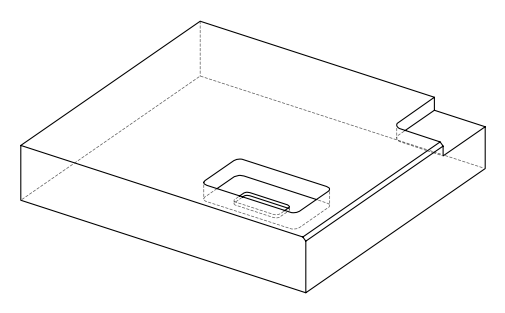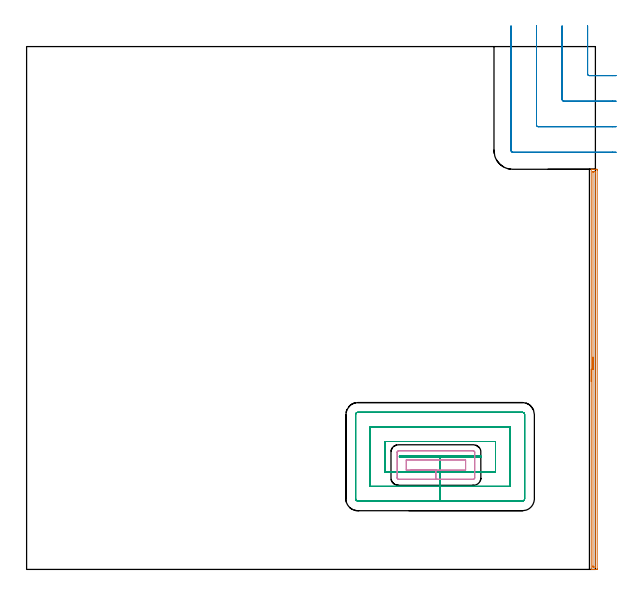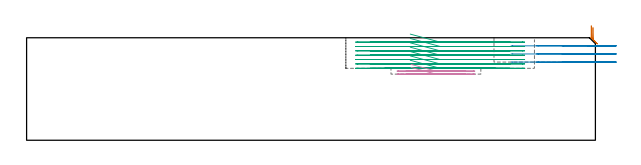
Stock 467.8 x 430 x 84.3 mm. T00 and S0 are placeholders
(PLAN: 4 operations, 3 tool changes, 27 min)
(1 AREA_MILL | FG_CHAMFER_SURFACE | UGT0205_001 | 5.45 min | 3992 mm3)
(2 MILL_CORNER_NOTCH_RECTANGULAR | CORNER_NOTCH_RECTANGULAR | UGT0201_006 | Follow Part, ap 7, ae 75% | 3.34 min | 167252 mm3)
(3 MILL_RECTANGULAR_POCKET | POCKET_RECTANGULAR_STRAIGHT | UGT0201_008 | Follow Part, ap 4, ae 75% | 16.89 min | 343901 mm3)
(4 MILL_RECTANGULAR_POCKET_1 | POCKET_RECTANGULAR_STRAIGHT_1 | NXT0201_013 | Follow Part, ap 2.5, ae 75% | 1.36 min | 11643 mm3)
(TOOL UGT0205_001 | Chamfer Mill 20 x 3 x 45 deg. | D20 FL50 Z2)
(TOOL UGT0201_006 | End Mill 28 mm | D28 FL25 Z2)
(TOOL UGT0201_008 | End Mill 16 mm | D16 FL32 Z4)
(TOOL NXT0201_013 | ENDMILL 10mm | D10 FL30 Z4)
(OP 1 AREA_MILL)
G17 G21 G94 G90
T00 M6
G54
G17 G0 G90 X464.4 Y154.55 S1061 M3
G43 Z94.3 H0
G94 G1 Y154.588 Z93.428 F250.
Y154.702 Z92.563
Y154.891 Z91.712
Y155.153 Z90.88
Y155.487 Z90.074
Y155.89 Z89.3
Y156.358 Z88.564
Y156.89 Z87.872
Y157.479 Z87.229
Y158.122 Z86.64
Y158.814 Z86.108
Y159.55 Z85.64
Y160.324 Z85.237
Y161.13 Z84.903
Y161.962 Z84.641
Y162.813 Z84.452
Y163.678 Z84.338
Y164.55 Z84.3
Y328.929
X464.403 Y329.09 Z84.288
X464.505 Y329.098 Z84.187
X464.613 Y329.1 Z84.086
X464.879 Z83.82
X465.546 Z83.148
X466.749 Z81.948
X467.285 Z81.41
X468.755 Z79.941
X469.023 Y329.097 Z79.673
X469.294 Y329.09 Z79.402
X469.298 Y328.765 Z79.4
X469.3 Y328.482
Y328.197
Y0.618
X469.298 Y0.335
X469.294 Y0.01 Z79.403
X469.023 Y0. Z79.673
X467.285 Z81.41
X466.749 Z81.948
X466.415 Z82.28
X465.88 Z82.816
X465.546 Z83.148
X464.613 Z84.086
X464.506 Z84.186
X464.455 Y0.003 Z84.236
X464.403 Y0.01 Z84.288
X464.4 Y0.171 Z84.3
Y164.55
X465.814 Z82.886
X465.815 Y326.695 Z82.885
X465.817 Y327.004 Z82.883
X465.82 Y327.08 Z82.88
X465.821 Y327.09 Z82.879
X465.843 Y327.094 Z82.857
X465.89 Y327.097 Z82.81
X466.022 Y327.1 Z82.678
X467.285 Z81.415
X467.762 Y327.098 Z80.938
X467.861 Y327.091 Z80.839
X467.879 Y327.089 Z80.821
X467.881 Y327.055 Z80.819
X467.884 Y326.972 Z80.816
X467.885 Y326.695 Z80.815
X467.886 Y326.077 Z80.814
X467.885 Y2.405 Z80.815
X467.883 Y2.096 Z80.817
X467.88 Y2.02 Z80.82
X467.879 Y2.01 Z80.821
X467.857 Y2.006 Z80.843
X467.81 Y2.003 Z80.89
X467.678 Y2. Z81.022
X466.415 Z82.285
X465.938 Y2.002 Z82.762
X465.839 Y2.009 Z82.861
X465.821 Y2.011 Z82.879
X465.819 Y2.045 Z82.881
X465.816 Y2.128 Z82.884
X465.815 Y2.405 Z82.885
X465.814 Y3.023 Z82.886
Y164.55
Y165.422 Z82.924
Y166.286 Z83.038
Y167.138 Z83.227
Y167.97 Z83.489
Y168.776 Z83.823
Y169.55 Z84.226
Y170.286 Z84.694
Y170.978 Z85.225
Y171.621 Z85.815
Y172.21 Z86.458
Y172.741 Z87.15
Y173.21 Z87.886
Y173.613 Z88.66
Y173.947 Z89.466
Y174.209 Z90.298
Y174.398 Z91.149
Y174.512 Z92.014
Y174.55 Z92.886
G0 Z94.3
M5
M2
(OP 2 MILL_CORNER_NOTCH_RECTANGULAR)
G17 G21 G94 G90
T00 M6
G54
G17 G0 G90 X461.4 Y447. S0 M3
G43 Z94.3 H0
Z77.633
G94 G1 Y444. F250.
Y407.493 F500.
G3 X462.793 Y406.1 R1.4
G1 X481.8
X484.8 F250.
G0 Z94.3
X440.4 Y447.
Z77.633
G1 Y444.
Y386.493 F500.
G3 X441.793 Y385.1 R1.4
G1 X481.8
X484.8 F250.
G0 Z94.3
X419.4 Y447.
Z77.633
G1 Y444.
Y365.494 F500.
G3 X420.794 Y364.1 R1.4
G1 X481.8
X484.8 F250.
G0 Z94.3
X398.4 Y447.
Z77.633
G1 Y444.
Y344.494 F500.
G3 X399.794 Y343.1 R1.4
G1 X481.8
X484.8 F250.
G0 Z94.3
X461.4 Y447.
Z70.967
G1 Y444.
Y407.493 F500.
G3 X462.793 Y406.1 R1.4
G1 X481.8
X484.8 F250.
G0 Z94.3
X440.4 Y447.
Z70.967
G1 Y444.
Y386.493 F500.
G3 X441.793 Y385.1 R1.4
G1 X481.8
X484.8 F250.
G0 Z94.3
X419.4 Y447.
Z70.967
G1 Y444.
Y365.494 F500.
G3 X420.794 Y364.1 R1.4
G1 X481.8
X484.8 F250.
G0 Z94.3
X398.4 Y447.
Z70.967
G1 Y444.
Y344.494 F500.
G3 X399.794 Y343.1 R1.4
G1 X481.8
X484.8 F250.
G0 Z94.3
X461.4 Y447.
Z64.3
G1 Y444.
Y407.493 F500.
G3 X462.793 Y406.1 R1.4
G1 X481.8
X484.8 F250.
G0 Z94.3
X440.4 Y447.
Z64.3
G1 Y444.
Y386.493 F500.
G3 X441.793 Y385.1 R1.4
G1 X481.8
X484.8 F250.
G0 Z94.3
X419.4 Y447.
Z64.3
G1 Y444.
Y365.494 F500.
G3 X420.794 Y364.1 R1.4
G1 X481.8
X484.8 F250.
G0 Z94.3
X398.4 Y447.
Z64.3
G1 Y444.
Y344.494 F500.
G3 X399.794 Y343.1 R1.4
G1 X481.8
X484.8 F250.
G0 Z94.3
M5
M2
(OP 3 MILL_RECTANGULAR_POCKET)
G17 G21 G94 G90
T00 M6
G54
G17 G0 G90 X315.522 Y92.3 S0 M3
G43 Z94.3 H0
Z87.3
G94 G1 X340.1 Z80.714 F250.
X373.6 F500.
Y93.2
X306.6
Y92.3
X340.1
Y80.3
X385.6
Y105.2
X294.6
Y80.3
X340.1
Y68.3
X397.6
Y117.2
X282.6
Y68.3
X340.1
Y56.3
X407.8
G3 X409.6 Y58.1 R1.8
G1 Y127.4
G3 X407.8 Y129.2 R1.8
G1 X272.4
G3 X270.6 Y127.4 R1.8
G1 Y58.1
G3 X272.4 Y56.3 R1.8
G1 X340.1
X341.1
G0 X315.522 Y92.3 Z83.714
G1 X340.1 Z77.128 F250.
X373.6 F500.
Y93.2
X306.6
Y92.3
X340.1
Y80.3
X385.6
Y105.2
X294.6
Y80.3
X340.1
Y68.3
X397.6
Y117.2
X282.6
Y68.3
X340.1
Y56.3
X407.8
G3 X409.6 Y58.1 R1.8
G1 Y127.4
G3 X407.8 Y129.2 R1.8
G1 X272.4
G3 X270.6 Y127.4 R1.8
G1 Y58.1
G3 X272.4 Y56.3 R1.8
G1 X340.1
X341.1
G0 X315.522 Y92.3 Z80.128
G1 X340.1 Z73.543 F250.
X373.6 F500.
Y93.2
X306.6
Y92.3
X340.1
Y80.3
X385.6
Y105.2
X294.6
Y80.3
X340.1
Y68.3
X397.6
Y117.2
X282.6
Y68.3
X340.1
Y56.3
X407.8
G3 X409.6 Y58.1 R1.8
G1 Y127.4
G3 X407.8 Y129.2 R1.8
G1 X272.4
G3 X270.6 Y127.4 R1.8
G1 Y58.1
G3 X272.4 Y56.3 R1.8
G1 X340.1
X341.1
G0 X315.522 Y92.3 Z76.543
G1 X340.1 Z69.957 F250.
X373.6 F500.
Y93.2
X306.6
Y92.3
X340.1
Y80.3
X385.6
Y105.2
X294.6
Y80.3
X340.1
Y68.3
X397.6
Y117.2
X282.6
Y68.3
X340.1
Y56.3
X407.8
G3 X409.6 Y58.1 R1.8
G1 Y127.4
G3 X407.8 Y129.2 R1.8
G1 X272.4
G3 X270.6 Y127.4 R1.8
G1 Y58.1
G3 X272.4 Y56.3 R1.8
G1 X340.1
X341.1
G0 X315.522 Y92.3 Z72.957
G1 X340.1 Z66.371 F250.
X373.6 F500.
Y93.2
X306.6
Y92.3
X340.1
Y80.3
X385.6
Y105.2
X294.6
Y80.3
X340.1
Y68.3
X397.6
Y117.2
X282.6
Y68.3
X340.1
Y56.3
X407.8
G3 X409.6 Y58.1 R1.8
G1 Y127.4
G3 X407.8 Y129.2 R1.8
G1 X272.4
G3 X270.6 Y127.4 R1.8
G1 Y58.1
G3 X272.4 Y56.3 R1.8
G1 X340.1
X341.1
G0 X315.522 Y92.3 Z69.371
G1 X340.1 Z62.786 F250.
X373.6 F500.
Y93.2
X306.6
Y92.3
X340.1
Y80.3
X385.6
Y105.2
X294.6
Y80.3
X340.1
Y68.3
X397.6
Y117.2
X282.6
Y68.3
X340.1
Y56.3
X407.8
G3 X409.6 Y58.1 R1.8
G1 Y127.4
G3 X407.8 Y129.2 R1.8
G1 X272.4
G3 X270.6 Y127.4 R1.8
G1 Y58.1
G3 X272.4 Y56.3 R1.8
G1 X340.1
X341.1
G0 X315.522 Y92.3 Z65.786
G1 X340.1 Z59.2 F250.
X373.6 F500.
Y93.2
X306.6
Y92.3
X340.1
Y80.3
X385.6
Y105.2
X294.6
Y80.3
X340.1
Y68.3
X397.6
Y117.2
X282.6
Y68.3
X340.1
Y56.3
X407.8
G3 X409.6 Y58.1 R1.8
G1 Y127.4
G3 X407.8 Y129.2 R1.8
G1 X272.4
G3 X270.6 Y127.4 R1.8
G1 Y58.1
G3 X272.4 Y56.3 R1.8
G1 X340.1
X341.1
G0 Z94.3
M5
M2
(OP 4 MILL_RECTANGULAR_POCKET_1)
G17 G21 G94 G90
T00 M6
G54
G17 G0 G90 X316.155 Y81.7 S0 M3
G43 Z94.3 H0
Z62.383
G94 G1 X336.65 Z56.892 F250.
X361.1 F500.
Y90.
X312.2
Y81.7
X336.65
Y74.2
X367.6
G3 X368.6 Y75.2 R1.
G1 Y96.5
G3 X367.6 Y97.5 R1.
G1 X305.7
G3 X304.7 Y96.5 R1.
G1 Y75.2
G3 X305.7 Y74.2 R1.
G1 X336.65
X337.65
G0 X316.155 Y81.7 Z59.892
G1 X336.65 Z54.4 F250.
X361.1 F500.
Y90.
X312.2
Y81.7
X336.65
Y74.2
X367.6
G3 X368.6 Y75.2 R1.
G1 Y96.5
G3 X367.6 Y97.5 R1.
G1 X305.7
G3 X304.7 Y96.5 R1.
G1 Y75.2
G3 X305.7 Y74.2 R1.
G1 X336.65
X337.65
G0 Z94.3
M5
M2
